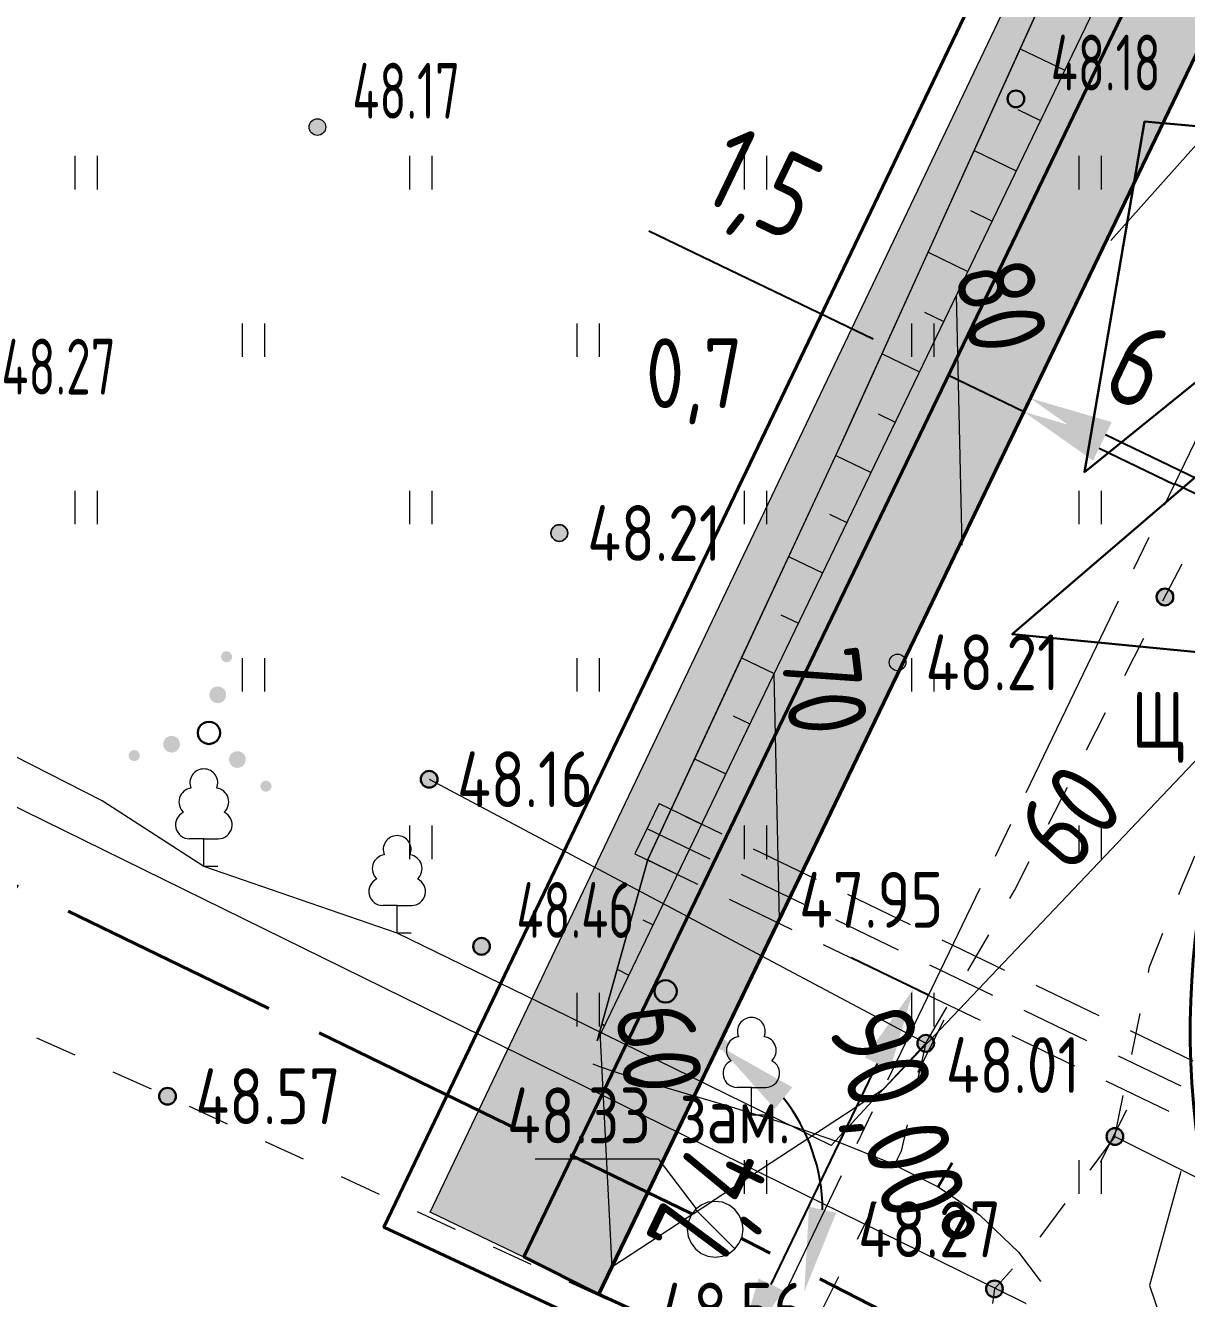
# Model space of a CAD drawing. Extents: x 1098675 to 1099684, y 381052 to 381453.
# Drawn here: x 1099147.91 to 1099168.72, y 381169.12 to 381191.94 of the extents above; entities that cross this region are included whole.
import ezdxf
from ezdxf.enums import TextEntityAlignment as Align

# ---------------------------------------------------------------- set-up
doc = ezdxf.new("R2010")
doc.units = 0
doc.header["$MEASUREMENT"] = 0
doc.set_wipeout_variables(frame=1)
doc.header["$PDMODE"] = 34
doc.header["$PDSIZE"] = -1
for name, pattern in [('500_122_1_1', [10, 8, -2]), ('500_189_2', [3, 1.5, -1.5]), ('CENTER2', [28.575, 19.05, -3.175, 3.175, -3.175]), ('HIDDEN', [0.375, 0.25, -0.125])]:
    doc.linetypes.add(name, pattern=pattern)
doc.layers.get('Defpoints').update_dxf_attribs({"color": 252, "linetype": 'CONTINUOUS'})
for name, color, linetype, lineweight in [('Горизонтали', 32, 'CONTINUOUS', 15), ('ГП', 7, 'CONTINUOUS', 20), ('ГП-ВП', 7, 'CONTINUOUS', 20), ('ГП-ВП вар.1', 7, 'CONTINUOUS', 0), ('ГП-площади', 252, 'CONTINUOUS', 0), ('ГП_БЛАГОУСТРОЙСТВО_озеленение', 73, 'CONTINUOUS', 5), ('ГП_БЛАГОУСТРОЙСТВО_проезд', 7, 'CONTINUOUS', 40), ('ГП_ГРАНИЦА_проект работ', 12, 'МИП_Граница_работ', 40), ('ГП_ТЕКСТ_размеры', 7, 'CONTINUOUS', 5), ('Разбивочный Благоустройство', 7, 'CONTINUOUS', 20), ('Съемка', 253, 'CONTINUOUS', 20)]:
    doc.layers.add(name, color=color, linetype=linetype, lineweight=lineweight)
doc.styles.add('24', font='GOST2304A.ttf', dxfattribs={"height": 0.001206})
doc.styles.add('GOST 2.304', font='GOST2304A.ttf', dxfattribs={"height": 1.25})
doc.styles.add('TOPO_D431', font='GOST2304A.ttf')
doc.styles.add('txt', font='GOST2304A.ttf')
doc.styles.add('ГОСТ', font='GOST2304A.ttf', dxfattribs={"height": 2.5})
doc.styles.add('ГОСТ 2.304', font='GOST2304A.ttf')
doc.linetypes.add('500_132_1', pattern='A,4,[3,Topography.shx,S=2.5,R=0,X=0,Y=0],4,-2', length=10)
doc.linetypes.add('ЗАБ сетка', pattern='A,2.5,["<",txt,S=1.2,R=90,X=0,Y=0],5,[">",txt,S=1.2,R=90,X=0,Y=-0.6],2.5', length=10)
doc.linetypes.add('КОНТУР', pattern='A,0,-0.5,[133,ltypeshp.shx,S=0.05,R=0,X=-0.5,Y=0],-0.5', length=1)
doc.linetypes.add('МИП_Граница_работ', pattern='A,10,-1.197667,[133,ltypeshp,S=0.35,R=0,X=0,Y=0],-0.044784,[133,ltypeshp,S=0.3,R=0,X=0,Y=0],-0.054403,[133,ltypeshp,S=0.24,R=0,X=0,Y=0],-0.071522,[133,ltypeshp,S=0.17,R=0,X=0,Y=0],-0.071361,[133,ltypeshp,S=0.1,R=0,X=0,Y=0],-1.662597,[133,ltypeshp,S=0.35,R=0,X=0,Y=0],-0.044784,[133,ltypeshp,S=0.3,R=0,X=0,Y=0],-0.054403,[133,ltypeshp,S=0.24,R=0,X=0,Y=0],-0.071522,[133,ltypeshp,S=0.17,R=0,X=0,Y=0],-0.071361,[133,ltypeshp,S=0.1,R=0,X=0,Y=0],-1.655597', length=15.000001)
doc.dimstyles.new('ISO-25', dxfattribs={"dimtxt": 1.5, "dimasz": 1.5, "dimexe": 1.25, "dimexo": 0, "dimtad": 1, "dimtxsty": 'TOPO_D431', "dimcen": 2.5, "dimazin": 0, "dimtfac": 1, "dimtmove": 0, "dimatfit": 3, "dimfxl": 1, "dimarcsym": 0})

# ---------------------------------------------------------------- blocks, each defined once
blk = doc.blocks.new('*D191')
at = {"layer": 'Defpoints', "color": 0, "linetype": 'Continuous', "lineweight": 60, "transparency": 16777216}
for p in [(1099167.953, 381189.472), (1099173.357, 381186.868), (1099171.326, 381182.653)]:
    blk.add_point(p, dxfattribs=at)
at = {"layer": 'ГП_ТЕКСТ_размеры', "color": 0, "linetype": 'Continuous', "lineweight": -2, "transparency": 16777216}
for p, q in [((1099167.953, 381189.472), (1099165.379, 381184.131)), ((1099173.357, 381186.868), (1099170.783, 381181.527)), ((1099167.273, 381184.606), (1099169.975, 381183.304))]:
    blk.add_line(p, q, dxfattribs=at)
at = {"layer": 'ГП_ТЕКСТ_размеры', "color": 0, "linetype": 'Continuous', "lineweight": 60, "transparency": 16777216}
for points in [[(1099167.382, 381184.831), (1099167.165, 381184.381), (1099165.922, 381185.257)], [(1099170.083, 381183.529), (1099169.866, 381183.079), (1099171.326, 381182.653)]]:
    blk.add_solid(points, dxfattribs=at)
at = {"layer": 'ГП_ТЕКСТ_размеры', "color": 0, "linetype": 'Continuous', "transparency": 16777216, "insert": (1099167.871, 381185.845), "char_height": 1.5, "attachment_point": 5, "rotation": 334.2721, "style": 'TOPO_D431'}
blk.add_mtext('6', dxfattribs=at)
blk = doc.blocks.new('*D193')
at = {"layer": 'Defpoints', "color": 0, "linetype": 'Continuous', "lineweight": 60, "transparency": 16777216}
for p in [(1099171.217, 381182.428), (1099172.566, 381181.768), (1099172.569, 381181.776)]:
    blk.add_point(p, dxfattribs=at)
at = {"layer": 'Разбивочный Благоустройство', "color": 0, "linetype": 'Continuous', "lineweight": -2, "transparency": 16777216}
for p, q in [((1099169.862, 381183.071), (1099168.511, 381183.722)), ((1099171.217, 381182.428), (1099170.671, 381181.294)), ((1099171.214, 381182.42), (1099172.566, 381181.768)), ((1099172.569, 381181.776), (1099172.023, 381180.642)), ((1099173.917, 381181.117), (1099177.939, 381179.179))]:
    blk.add_line(p, q, dxfattribs=at)
at = {"layer": 'Разбивочный Благоустройство', "color": 0, "linetype": 'Continuous', "lineweight": 60, "transparency": 16777216}
for points in [[(1099169.971, 381183.296), (1099169.754, 381182.846), (1099171.214, 381182.42)], [(1099174.025, 381181.343), (1099173.808, 381180.892), (1099172.566, 381181.768)]]:
    blk.add_solid(points, dxfattribs=at)
at = {"layer": 'Разбивочный Благоустройство', "color": 0, "linetype": 'Continuous', "transparency": 16777216, "insert": (1099177.249, 381181.163), "char_height": 1.5, "attachment_point": 5, "rotation": 334.2721, "style": 'TOPO_D431'}
blk.add_mtext('1,5', dxfattribs=at)
blk = doc.blocks.new('*D192')
at = {"layer": 'Defpoints', "color": 0, "linetype": 'Continuous', "lineweight": 60, "transparency": 16777216}
for p in [(1099164.455, 381185.665), (1099164.455, 381185.665), (1099165.805, 381185.015)]:
    blk.add_point(p, dxfattribs=at)
at = {"layer": 'Разбивочный Благоустройство', "color": 0, "linetype": 'Continuous', "lineweight": -2, "transparency": 16777216}
for p, q in [((1099163.104, 381186.316), (1099159.082, 381188.254)), ((1099164.455, 381185.665), (1099163.913, 381184.539)), ((1099165.805, 381185.015), (1099164.455, 381185.665)), ((1099165.805, 381185.015), (1099165.263, 381183.889)), ((1099167.157, 381184.364), (1099168.508, 381183.713))]:
    blk.add_line(p, q, dxfattribs=at)
at = {"layer": 'Разбивочный Благоустройство', "color": 0, "linetype": 'Continuous', "lineweight": 60, "transparency": 16777216}
for points in [[(1099163.212, 381186.542), (1099162.995, 381186.091), (1099164.455, 381185.665)], [(1099167.265, 381184.589), (1099167.048, 381184.139), (1099165.805, 381185.015)]]:
    blk.add_solid(points, dxfattribs=at)
at = {"layer": 'Разбивочный Благоустройство', "color": 0, "linetype": 'Continuous', "transparency": 16777216, "insert": (1099161.063, 381188.951), "char_height": 1.5, "attachment_point": 5, "rotation": 334.2777, "style": 'TOPO_D431'}
blk.add_mtext('1,5', dxfattribs=at)
blk = doc.blocks.new('*D195')
at = {"layer": 'Defpoints', "color": 0, "linetype": 'Continuous', "lineweight": 60, "transparency": 16777216}
for p in [(1099222.661, 381303.002), (1099161.626, 381172.542), (1099158.899, 381170.684), (1099158.183, 381169.199), (1099167.214, 381166.677)]:
    blk.add_point(p, dxfattribs=at)
at = {"layer": 'ГП_ТЕКСТ_размеры', "color": 0, "linetype": 'Continuous', "lineweight": -2, "transparency": 16777216}
blk.add_arc((1099158.899, 381170.684), 3.3, 0.5443, 37.9984, dxfattribs=at)
at = {"layer": 'ГП_ТЕКСТ_размеры', "color": 0, "linetype": 'Continuous', "lineweight": 60, "transparency": 16777216}
for points in [[(1099161.342, 381172.521), (1099161.656, 381172.91), (1099160.331, 381173.656)], [(1099162.442, 381170.66), (1099161.955, 381170.769), (1099161.871, 381169.251)]]:
    blk.add_solid(points, dxfattribs=at)
at = {"layer": 'ГП_ТЕКСТ_размеры', "color": 0, "linetype": 'Continuous', "lineweight": 30, "transparency": 16777216, "insert": (1099163.479, 381172.078), "char_height": 1.5, "attachment_point": 5, "rotation": 286.9261, "style": 'TOPO_D431'}
blk.add_mtext('90,00°', dxfattribs=at)
blk = doc.blocks.new('откос 6')
at = {"layer": 'ГП_БЛАГОУСТРОЙСТВО_проезд', "color": 7, "linetype": 'Continuous', "lineweight": 20, "elevation": 100.255}
for points in [[(1099208.176, 381431.737), (1099205.682, 381427.615), (1099195.695, 381407.235), (1099183.931, 381383.945), (1099173.685, 381363.979), (1099163.289, 381341.508), (1099153.454, 381319.807), (1099149.902, 381312.174), (1099148.994, 381308.923)], [(1099208.176, 381431.737), (1099148.994, 381308.923)]]:
    blk.add_lwpolyline(points, dxfattribs=at)
at = {"layer": 'ГП_БЛАГОУСТРОЙСТВО_проезд', "color": 7, "linetype": 'Continuous', "lineweight": 20}
for points in [[(1099156.579, 381326.702), (1099157.377, 381326.318)], [(1099156.533, 381325.614), (1099156.942, 381325.417)], [(1099155.753, 381324.88), (1099156.508, 381324.516)], [(1099155.685, 381323.803), (1099156.074, 381323.615)], [(1099154.927, 381323.058), (1099155.64, 381322.714)], [(1099154.861, 381321.98), (1099155.206, 381321.813)], [(1099154.101, 381321.236), (1099154.772, 381320.913)], [(1099154.03, 381320.16), (1099154.338, 381320.012)], [(1099153.272, 381319.415), (1099153.904, 381319.111)], [(1099153.158, 381318.36), (1099153.47, 381318.21)], [(1099152.423, 381317.604), (1099153.036, 381317.309)], [(1099152.288, 381316.559), (1099152.601, 381316.408)], [(1099151.584, 381315.789), (1099152.167, 381315.507)], [(1099151.433, 381314.751), (1099151.733, 381314.607)], [(1099150.74, 381313.975), (1099151.299, 381313.706)], [(1099150.578, 381312.943), (1099150.865, 381312.805)], [(1099149.9, 381312.165), (1099150.431, 381311.904)], [(1099149.813, 381311.093), (1099149.997, 381311.003)], [(1099149.352, 381310.205), (1099149.563, 381310.102)], [(1099149.079, 381309.226), (1099149.128, 381309.201)]]:
    blk.add_lwpolyline(points, dxfattribs=at)
blk = doc.blocks.new('*D248')
at = {"layer": 'Defpoints', "color": 0, "linetype": 'Continuous', "lineweight": 60, "transparency": 16777216}
for p in [(1099167.46, 381193.048), (1099167.235, 381192.58), (1099167.682, 381192.364)]:
    blk.add_point(p, dxfattribs=at)
at = {"layer": 'Разбивочный Благоустройство', "color": 0, "linetype": 'Continuous', "lineweight": -2, "transparency": 16777216}
for p, q in [((1099166.109, 381193.699), (1099161.797, 381195.777)), ((1099167.235, 381192.58), (1099168.003, 381194.174)), ((1099167.682, 381192.364), (1099168.45, 381193.958)), ((1099167.908, 381192.832), (1099167.46, 381193.048)), ((1099169.259, 381192.181), (1099170.61, 381191.53))]:
    blk.add_line(p, q, dxfattribs=at)
at = {"layer": 'Разбивочный Благоустройство', "color": 0, "linetype": 'Continuous', "lineweight": 60, "transparency": 16777216}
for points in [[(1099166.218, 381193.924), (1099166.001, 381193.473), (1099167.46, 381193.048)], [(1099169.368, 381192.406), (1099169.15, 381191.956), (1099167.908, 381192.832)]]:
    blk.add_solid(points, dxfattribs=at)
at = {"layer": 'Разбивочный Благоустройство', "color": 0, "linetype": 'Continuous', "lineweight": 20, "transparency": 16777216, "insert": (1099163.923, 381196.404), "char_height": 1.5, "attachment_point": 5, "rotation": 334.2714, "style": 'TOPO_D431'}
blk.add_mtext('0,5', dxfattribs=at)
blk = doc.blocks.new('*D249')
at = {"layer": 'Defpoints', "color": 0, "linetype": 'Continuous', "lineweight": 60, "transparency": 16777216}
for p in [(1099163.834, 381174.684), (1099164.096, 381174.558), (1099160.886, 381167.897)]:
    blk.add_point(p, dxfattribs=at)
at = {"layer": 'Разбивочный Благоустройство', "color": 0, "linetype": 'Continuous', "lineweight": -2, "transparency": 16777216}
for p, q in [((1099164.096, 381174.558), (1099162.708, 381175.227)), ((1099161.275, 381169.374), (1099163.183, 381173.333)), ((1099160.886, 381167.897), (1099159.498, 381168.566))]:
    blk.add_line(p, q, dxfattribs=at)
at = {"layer": 'Разбивочный Благоустройство', "color": 0, "linetype": 'Continuous', "lineweight": 60, "transparency": 16777216}
for points in [[(1099162.957, 381173.441), (1099163.408, 381173.224), (1099163.834, 381174.684)], [(1099161.05, 381169.483), (1099161.5, 381169.266), (1099160.624, 381168.023)]]:
    blk.add_solid(points, dxfattribs=at)
at = {"layer": 'Разбивочный Благоустройство', "color": 0, "linetype": 'Continuous', "lineweight": 20, "transparency": 16777216, "insert": (1099160.293, 381170.765), "char_height": 1.5, "attachment_point": 5, "rotation": 64.2714, "style": 'TOPO_D431'}
blk.add_mtext('7,4', dxfattribs=at)
blk = doc.blocks.new('Съемка')
at = {"layer": 'Съемка', "linetype": 'Continuous', "lineweight": -2}
h = blk.add_hatch(color=8, dxfattribs=at)
h.dxf.hatch_style = 1
edge = h.paths.add_edge_path()
edge.add_arc((1099165.664, 381190.623), 0.15, 0, 360)
h = blk.add_hatch(color=8, dxfattribs=at)
h.dxf.hatch_style = 1
edge = h.paths.add_edge_path()
edge.add_arc((1099165.664, 381190.623), 0.15, 0, 360)
at = {"layer": 'Съемка'}
h = blk.add_hatch(color=8, dxfattribs=at)
edge = h.paths.add_edge_path()
edge.add_arc((1099165.664, 381190.623), 0.15, 0, 360)
at = {"layer": 'Съемка', "linetype": 'Continuous', "lineweight": 15}
h = blk.add_hatch(color=8, dxfattribs=at)
h.dxf.hatch_style = 1
edge = h.paths.add_edge_path()
edge.add_arc((1099153.141, 381190.118), 0.15, 0, 360)
h = blk.add_hatch(color=8, dxfattribs=at)
h.dxf.hatch_style = 1
edge = h.paths.add_edge_path()
edge.add_arc((1099153.141, 381190.118), 0.15, 0, 360)
at = {"layer": 'Съемка', "lineweight": 15}
h = blk.add_hatch(color=8, dxfattribs=at)
edge = h.paths.add_edge_path()
edge.add_arc((1099153.141, 381190.118), 0.15, 0, 360)
at = {"layer": 'Съемка', "linetype": 'Continuous', "lineweight": 15}
h = blk.add_hatch(color=8, dxfattribs=at)
h.dxf.hatch_style = 1
edge = h.paths.add_edge_path()
edge.add_arc((1099157.478, 381182.842), 0.15, 0, 360)
at = {"layer": 'Съемка', "linetype": 'Continuous', "lineweight": -2}
h = blk.add_hatch(color=8, dxfattribs=at)
h.dxf.hatch_style = 1
edge = h.paths.add_edge_path()
edge.add_arc((1099168.336, 381181.696), 0.15, 0, 360)
at = {"layer": 'Съемка', "linetype": 'Continuous', "lineweight": 15}
h = blk.add_hatch(color=8, dxfattribs=at)
h.dxf.hatch_style = 1
edge = h.paths.add_edge_path()
edge.add_arc((1099163.543, 381180.524), 0.15, 0, 360)
at = {"layer": 'Съемка', "lineweight": 15}
h = blk.add_hatch(color=8, dxfattribs=at)
edge = h.paths.add_edge_path()
edge.add_arc((1099163.543, 381180.524), 0.15, 0, 360)
at = {"layer": 'Съемка', "linetype": 'Continuous', "lineweight": 15}
h = blk.add_hatch(color=8, dxfattribs=at)
h.dxf.hatch_style = 1
edge = h.paths.add_edge_path()
edge.add_arc((1099163.543, 381180.524), 0.15, 0, 360)
at = {"layer": 'Съемка', "linetype": 'Continuous', "lineweight": -2}
h = blk.add_hatch(color=8, dxfattribs=at)
h.dxf.hatch_style = 1
edge = h.paths.add_edge_path()
edge.add_arc((1099155.145, 381178.429), 0.15, 0, 360)
h = blk.add_hatch(color=8, dxfattribs=at)
edge = h.paths.add_edge_path()
edge.add_arc((1099160.406, 381173.671), 0.1, 0, 360)
edge = h.paths.add_edge_path()
edge.add_arc((1099159.7, 381175.991), 0.1, 0, 360)
edge = h.paths.add_edge_path()
edge.add_arc((1099158.044, 381174.221), 0.1, 0, 360)
h = blk.add_hatch(color=8, dxfattribs=at)
h.dxf.hatch_style = 1
edge = h.paths.add_edge_path()
edge.add_arc((1099156.084, 381175.435), 0.15, 0, 360)
h = blk.add_hatch(color=8, dxfattribs=at)
h.dxf.hatch_style = 1
edge = h.paths.add_edge_path()
edge.add_arc((1099164.047, 381173.697), 0.15, 0, 360)
h = blk.add_hatch(color=8, dxfattribs=at)
h.dxf.hatch_style = 1
edge = h.paths.add_edge_path()
edge.add_arc((1099150.453, 381172.748), 0.15, 0, 360)
h = blk.add_hatch(color=8, dxfattribs=at)
h.dxf.hatch_style = 1
edge = h.paths.add_edge_path()
edge.add_arc((1099167.439, 381172.027), 0.15, 0, 360)
h = blk.add_hatch(color=8, dxfattribs=at)
h.dxf.hatch_style = 1
edge = h.paths.add_edge_path()
edge.add_arc((1099160.272, 381170.365), 0.15, 0, 360)
h = blk.add_hatch(color=8, dxfattribs=at)
h.dxf.hatch_style = 1
edge = h.paths.add_edge_path()
edge.add_arc((1099165.279, 381169.296), 0.15, 0, 360)
at = {"layer": 'Съемка', "color": 8, "linetype": '500_132_1', "ltscale": 0.5, "flags": 128}
blk.add_lwpolyline([(1099228.362, 381140.059), (1099211.017, 381148.004), (1099203.987, 381150.288), (1099122.506, 381190.334)], dxfattribs=at)
at = {"layer": 'Съемка', "color": 8, "lineweight": 30, "ltscale": 0.5, "flags": 128}
for points in [[(1099167.967, 381190.22), (1099166.893, 381183.935), (1099174.001, 381189.673), (1099167.967, 381190.22)], [(1099177.008, 381180.234), (1099178.518, 381181.847), (1099175.097, 381188.915), (1099173.654, 381187.373), (1099172.512, 381186.958), (1099165.597, 381181.027), (1099175.697, 381180.051), (1099177.008, 381180.234)]]:
    blk.add_lwpolyline(points, dxfattribs=at)
at = {"layer": 'Съемка', "color": 8, "linetype": 'Continuous', "lineweight": 15}
for points in [[(1099148.8, 381189), (1099148.8, 381189.6)], [(1099149.2, 381189), (1099149.2, 381189.6)], [(1099154.8, 381189), (1099154.8, 381189.6)], [(1099155.2, 381189), (1099155.2, 381189.6)], [(1099160.8, 381189), (1099160.8, 381189.6)], [(1099161.2, 381189), (1099161.2, 381189.6)], [(1099151.8, 381186), (1099151.8, 381186.6)], [(1099152.2, 381186), (1099152.2, 381186.6)], [(1099157.8, 381186), (1099157.8, 381186.6)], [(1099158.2, 381186), (1099158.2, 381186.6)], [(1099163.8, 381186), (1099163.8, 381186.6)], [(1099164.2, 381186), (1099164.2, 381186.6)], [(1099148.8, 381183), (1099148.8, 381183.6)], [(1099149.2, 381183), (1099149.2, 381183.6)], [(1099154.8, 381183), (1099154.8, 381183.6)], [(1099155.2, 381183), (1099155.2, 381183.6)], [(1099160.8, 381183), (1099160.8, 381183.6)], [(1099161.2, 381183), (1099161.2, 381183.6)], [(1099151.8, 381180), (1099151.8, 381180.6)], [(1099152.2, 381180), (1099152.2, 381180.6)], [(1099157.8, 381180), (1099157.8, 381180.6)], [(1099158.2, 381180), (1099158.2, 381180.6)], [(1099163.8, 381180), (1099163.8, 381180.6)], [(1099164.2, 381180), (1099164.2, 381180.6)], [(1099154.8, 381177), (1099154.8, 381177.6)], [(1099155.2, 381177), (1099155.2, 381177.6)], [(1099160.8, 381177), (1099160.8, 381177.6)], [(1099161.2, 381177), (1099161.2, 381177.6)], [(1099157.8, 381174), (1099157.8, 381174.6)], [(1099158.2, 381174), (1099158.2, 381174.6)], [(1099160.8, 381171), (1099160.8, 381171.6)], [(1099161.2, 381171), (1099161.2, 381171.6)]]:
    blk.add_lwpolyline(points, dxfattribs=at)
at = {"layer": 'Съемка', "color": 8, "linetype": '500_189_2', "ltscale": 0.5, "flags": 128}
for points in [[(1099164.047, 381173.697), (1099165.638, 381176.436), (1099172.316, 381189.457)], [(1099164.047, 381173.697), (1099163.607, 381171.765), (1099162.2, 381168.95), (1099160.964, 381167.893)], [(1099167.439, 381172.027), (1099165.97, 381170.059), (1099165.279, 381169.296), (1099164.888, 381166.08)]]:
    blk.add_lwpolyline(points, dxfattribs=at)
at = {"layer": 'Съемка', "color": 8, "linetype": 'Continuous', "lineweight": 20}
for points in [[(1099166.8, 381189), (1099166.8, 381189.6)], [(1099167.2, 381189), (1099167.2, 381189.6)], [(1099166.8, 381183), (1099166.8, 381183.6)], [(1099167.2, 381183), (1099167.2, 381183.6)], [(1099166.8, 381177), (1099166.8, 381177.6)], [(1099167.2, 381177), (1099167.2, 381177.6)], [(1099163.8, 381174), (1099163.8, 381174.6)], [(1099164.2, 381174), (1099164.2, 381174.6)], [(1099166.8, 381171), (1099166.8, 381171.6)], [(1099167.2, 381171), (1099167.2, 381171.6)]]:
    blk.add_lwpolyline(points, dxfattribs=at)
at = {"layer": 'Съемка', "color": 8, "linetype": '500_189_2', "ltscale": 0.5, "flags": 128}
for points in [[(1099167.439, 381172.027), (1099168.061, 381175.066, -0.026466), (1099171.399, 381182.41, -0.075915), (1099175.833, 381187.148)], [(1099127.562, 381182.974), (1099150.453, 381172.748), (1099167.093, 381165.062), (1099172.228, 381162.682), (1099193.85, 381152.992), (1099206.408, 381147.072), (1099216.745, 381142.233, 0.023125), (1099222.85, 381140.559)]]:
    blk.add_lwpolyline(points, format="xyb", dxfattribs=at)
at = {"layer": 'Съемка', "color": 8, "linetype": 'КОНТУР', "flags": 128}
for points in [[(1099164.047, 381173.697), (1099162.352, 381171.863), (1099157.355, 381174.317), (1099154.571, 381175.67), (1099151.105, 381176.865), (1099149.282, 381178.043), (1099147.696, 381178.849), (1099131.053, 381186.375)], [(1099168.621, 381171.398), (1099168.059, 381169.358), (1099168.532, 381167.968), (1099175.606, 381164.529), (1099178.834, 381163.168), (1099181.727, 381161.716), (1099186.574, 381159.605), (1099188.173, 381158.81), (1099201.661, 381151.629), (1099204.287, 381150.937), (1099208.236, 381149.443), (1099213.086, 381149.088), (1099216.831, 381150.114)]]:
    blk.add_lwpolyline(points, dxfattribs=at)
at = {"layer": 'Съемка', "color": 8, "linetype": '500_122_1_1', "lineweight": 40, "ltscale": 0.5, "flags": 128}
blk.add_lwpolyline([(1099227.981, 381135.682), (1099160.422, 381170.365), (1099128.223, 381185.988)], dxfattribs=at)
at = {"layer": 'Съемка', "color": 8, "linetype": 'Continuous', "lineweight": 15, "flags": 128}
blk.add_lwpolyline([(1099157.328, 381182.842, 1), (1099157.628, 381182.842, 1)], format="xyb", close=True, dxfattribs=at)
at = {"layer": 'Съемка', "color": 8, "linetype": 'Continuous', "lineweight": 20, "flags": 128}
for points in [[(1099168.186, 381181.696, 1), (1099168.486, 381181.696, 1)], [(1099154.995, 381178.429, 1), (1099155.295, 381178.429, 1)], [(1099163.897, 381173.697, 1), (1099164.197, 381173.697, 1)], [(1099150.303, 381172.748, 1), (1099150.603, 381172.748, 1)], [(1099167.289, 381172.027, 1), (1099167.589, 381172.027, 1)], [(1099160.122, 381170.365, 1), (1099160.422, 381170.365, 1)], [(1099165.129, 381169.296, 1), (1099165.429, 381169.296, 1)]]:
    blk.add_lwpolyline(points, format="xyb", close=True, dxfattribs=at)
for points in [[(1099151.105, 381177.362), (1099151.362, 381177.362, 0.798042), (1099151.47, 381177.838, 0.636328), (1099151.336, 381178.27, 0.533064), (1099151.105, 381178.615, 0.533064), (1099150.874, 381178.27, 0.636328), (1099150.74, 381177.838, 0.798042), (1099150.848, 381177.362)], [(1099154.571, 381176.167), (1099154.828, 381176.167, 0.798042), (1099154.936, 381176.643, 0.636328), (1099154.802, 381177.075, 0.533064), (1099154.571, 381177.42, 0.533064), (1099154.34, 381177.075, 0.636328), (1099154.206, 381176.643, 0.798042), (1099154.314, 381176.167)], [(1099160.921, 381172.908), (1099161.178, 381172.908, 0.798042), (1099161.286, 381173.384, 0.636328), (1099161.152, 381173.816, 0.533064), (1099160.921, 381174.161, 0.533064), (1099160.69, 381173.816, 0.636328), (1099160.556, 381173.384, 0.798042), (1099160.664, 381172.908)]]:
    blk.add_lwpolyline(points, format="xyb", dxfattribs=at)
at = {"layer": 'Съемка', "color": 8, "linetype": 'ЗАБ сетка', "lineweight": 9, "ltscale": 0.5, "flags": 128}
for points in [[(1099155.145, 381178.429), (1099164.047, 381173.697)], [(1099167.439, 381172.027), (1099182.266, 381164.61), (1099196.665, 381157.347), (1099201.611, 381154.105), (1099207.51, 381151.396), (1099214.509, 381153.324)]]:
    blk.add_lwpolyline(points, dxfattribs=at)
at = {"layer": 'Съемка', "color": 8, "linetype": 'Continuous', "lineweight": 20, "flags": 128}
for points in [[(1099151.105, 381177.362), (1099150.848, 381177.362)], [(1099151.355, 381176.865), (1099151.105, 381176.865), (1099151.105, 381177.362)], [(1099154.571, 381176.167), (1099154.314, 381176.167)], [(1099154.821, 381175.67), (1099154.571, 381175.67), (1099154.571, 381176.167)], [(1099160.921, 381172.908), (1099160.664, 381172.908)], [(1099161.171, 381172.411), (1099160.921, 381172.411), (1099160.921, 381172.908)]]:
    blk.add_lwpolyline(points, dxfattribs=at)
at = {"layer": 'Съемка', "color": 8}
for points in [[(1099164.372, 381174.111), (1099163.901, 381173.174)], [(1099167.647, 381172.499), (1099167.176, 381171.562)]]:
    blk.add_lwpolyline(points, dxfattribs=at)
at = {"layer": 'Съемка', "color": 8, "ltscale": 0.5, "flags": 128}
blk.add_lwpolyline([(1099158.081, 381173.328), (1099158.201, 381173.283), (1099158.461, 381173.191), (1099158.901, 381173.05), (1099159.564, 381172.852), (1099160.483, 381172.583), (1099161.458, 381172.284), (1099162.445, 381171.946), (1099163.397, 381171.562), (1099164.269, 381171.123), (1099165.014, 381170.623), (1099165.709, 381169.952), (1099166.281, 381169.196), (1099166.752, 381168.413), (1099167.141, 381167.661), (1099167.468, 381166.998), (1099167.753, 381166.48), (1099168.017, 381166.165), (1099168.437, 381165.93), (1099168.826, 381165.833)], dxfattribs=at)
at = {"layer": 'Съемка', "color": 8, "flags": 128}
blk.add_lwpolyline([(1099157.047, 381171.624), (1099159.249, 381171.624), (1099159.934, 381170.731)], dxfattribs=at)
at = {"layer": 'Съемка', "color": 8, "linetype": 'Continuous', "lineweight": -2}
blk.add_lwpolyline([(1099164.269, 381171.123), (1099164.521, 381171.555)], dxfattribs=at)
for centre in [(1099165.664, 381190.623), (1099165.664, 381190.623), (1099168.336, 381181.696), (1099155.145, 381178.429), (1099156.084, 381175.435), (1099164.047, 381173.697), (1099150.453, 381172.748), (1099167.439, 381172.027), (1099160.272, 381170.365), (1099165.279, 381169.296)]:
    blk.add_circle(centre, 0.15, dxfattribs=at)
at = {"layer": 'Съемка', "color": 8, "linetype": 'Continuous', "lineweight": 0}
blk.add_circle((1099165.664, 381190.623), 0.15, dxfattribs=at)
at = {"layer": 'Съемка', "color": 8, "linetype": 'Continuous', "lineweight": 15}
for centre in [(1099153.141, 381190.118), (1099153.141, 381190.118), (1099153.141, 381190.118), (1099157.478, 381182.842), (1099163.543, 381180.524), (1099163.543, 381180.524), (1099163.543, 381180.524)]:
    blk.add_circle(centre, 0.15, dxfattribs=at)
at = {"layer": 'Съемка', "color": 8, "lineweight": 30, "style": 'ГОСТ', "width": 0.8}
for s, p in [('48.18', (1099166.289, 381190.773)), ('48.17', (1099153.766, 381190.268)), ('48.27', (1099147.474, 381185.324)), ('48.46', (1099156.709, 381175.585))]:
    blk.add_text(s, height=1, dxfattribs=at).set_placement(p)
at = {"layer": 'Съемка', "color": 8, "linetype": 'Continuous', "lineweight": 30, "style": 'ГОСТ'}
for s, p in [('48.21', (1099157.978, 381182.342)), ('48.21', (1099164.043, 381180.024)), ('48.16', (1099155.645, 381177.929)), ('47.95', (1099161.775, 381175.768)), ('48.01', (1099164.407, 381172.807)), ('48.57', (1099150.953, 381172.248)), ('48.33 зам.', (1099156.539, 381171.904)), ('48.27', (1099162.832, 381169.863)), ('48.56', (1099159.273, 381168.405))]:
    blk.add_text(s, height=1, dxfattribs=at).set_placement(p)
at = {"layer": 'Съемка', "color": 8, "style": '24'}
blk.add_text('Щ', height=1, dxfattribs=at).set_placement((1099167.743, 381179.496), align=Align.MIDDLE_LEFT)
at = {"color": 8, "linetype": 'Continuous', "lineweight": -2}
for points in [[(1099151.396, 381179.261), (1099151.389, 381179.313), (1099151.369, 381179.361), (1099151.338, 381179.403), (1099151.296, 381179.434), (1099151.248, 381179.454), (1099151.196, 381179.461), (1099151.144, 381179.454), (1099151.096, 381179.434), (1099151.055, 381179.403), (1099151.023, 381179.361), (1099151.003, 381179.313), (1099150.996, 381179.261), (1099151.003, 381179.21), (1099151.023, 381179.161), (1099151.055, 381179.12), (1099151.096, 381179.088), (1099151.144, 381179.068), (1099151.196, 381179.061), (1099151.248, 381179.068), (1099151.296, 381179.088), (1099151.338, 381179.12), (1099151.369, 381179.161), (1099151.389, 381179.21)], [(1099159.583, 381174.628), (1099159.576, 381174.679), (1099159.556, 381174.728), (1099159.525, 381174.769), (1099159.483, 381174.801), (1099159.435, 381174.821), (1099159.383, 381174.828), (1099159.331, 381174.821), (1099159.283, 381174.801), (1099159.242, 381174.769), (1099159.21, 381174.728), (1099159.19, 381174.679), (1099159.183, 381174.628), (1099159.19, 381174.576), (1099159.21, 381174.528), (1099159.242, 381174.486), (1099159.283, 381174.455), (1099159.331, 381174.435), (1099159.383, 381174.428), (1099159.435, 381174.435), (1099159.483, 381174.455), (1099159.525, 381174.486), (1099159.556, 381174.528), (1099159.576, 381174.576)]]:
    blk.add_wipeout(points, dxfattribs=at).dxf.layer = 'Съемка'
at = {"color": 8, "linetype": 'Continuous', "lineweight": 20}
blk.add_wipeout([(1099160.772, 381170.365), (1099160.755, 381170.494), (1099160.705, 381170.615), (1099160.626, 381170.719), (1099160.522, 381170.798), (1099160.401, 381170.848), (1099160.272, 381170.865), (1099160.143, 381170.848), (1099160.022, 381170.798), (1099159.918, 381170.719), (1099159.839, 381170.615), (1099159.789, 381170.494), (1099159.772, 381170.365), (1099159.789, 381170.236), (1099159.839, 381170.115), (1099159.918, 381170.011), (1099160.022, 381169.932), (1099160.143, 381169.882), (1099160.272, 381169.865), (1099160.401, 381169.882), (1099160.522, 381169.932), (1099160.626, 381170.011), (1099160.705, 381170.115), (1099160.755, 381170.236)], dxfattribs=at).dxf.layer = 'Съемка'
at = {"color": 7, "true_color": 0xffffff}
blk.add_wipeout([(1099166.811, 381167.086), (1099165.746, 381169.246), (1099166.733, 381169.732), (1099167.797, 381167.573)], dxfattribs=at).dxf.layer = 'Съемка'
at = {"layer": 'Съемка', "linetype": 'Continuous', "lineweight": -2}
h = blk.add_hatch(color=8, dxfattribs=at)
edge = h.paths.add_edge_path()
edge.add_arc((1099152.219, 381178.305), 0.1, 0, 360)
edge = h.paths.add_edge_path()
edge.add_arc((1099151.513, 381180.625), 0.1, 0, 360)
edge = h.paths.add_edge_path()
edge.add_arc((1099149.857, 381178.854), 0.1, 0, 360)
h = blk.add_hatch(color=8, dxfattribs=at)
edge = h.paths.add_edge_path()
edge.add_arc((1099151.355, 381179.943), 0.15, 0, 360)
edge = h.paths.add_edge_path()
edge.add_arc((1099150.527, 381179.058), 0.15, 0, 360)
edge = h.paths.add_edge_path()
edge.add_arc((1099151.707, 381178.783), 0.15, 0, 360)
h = blk.add_hatch(color=8, dxfattribs=at)
edge = h.paths.add_edge_path()
edge.add_arc((1099159.542, 381175.31), 0.15, 0, 360)
edge = h.paths.add_edge_path()
edge.add_arc((1099158.713, 381174.424), 0.15, 0, 360)
edge = h.paths.add_edge_path()
edge.add_arc((1099159.894, 381174.15), 0.15, 0, 360)
at = {"layer": 'Съемка', "color": 8, "linetype": 'Continuous', "lineweight": 20}
blk.add_line((1099160.626, 381170.011), (1099159.918, 381170.719), dxfattribs=at)
at = {"layer": 'Съемка', "color": 8, "linetype": 'Continuous', "lineweight": -2, "flags": 128}
for points in [[(1099151.396, 381179.261), (1099151.389, 381179.313), (1099151.369, 381179.361), (1099151.338, 381179.403), (1099151.296, 381179.434), (1099151.248, 381179.454), (1099151.196, 381179.461), (1099151.144, 381179.454), (1099151.096, 381179.434), (1099151.055, 381179.403), (1099151.023, 381179.361), (1099151.003, 381179.313), (1099150.996, 381179.261), (1099151.003, 381179.21), (1099151.023, 381179.161), (1099151.055, 381179.12), (1099151.096, 381179.088), (1099151.144, 381179.068), (1099151.196, 381179.061), (1099151.248, 381179.068), (1099151.296, 381179.088), (1099151.338, 381179.12), (1099151.369, 381179.161), (1099151.389, 381179.21)], [(1099159.583, 381174.628), (1099159.576, 381174.679), (1099159.556, 381174.728), (1099159.525, 381174.769), (1099159.483, 381174.801), (1099159.435, 381174.821), (1099159.383, 381174.828), (1099159.331, 381174.821), (1099159.283, 381174.801), (1099159.242, 381174.769), (1099159.21, 381174.728), (1099159.19, 381174.679), (1099159.183, 381174.628), (1099159.19, 381174.576), (1099159.21, 381174.528), (1099159.242, 381174.486), (1099159.283, 381174.455), (1099159.331, 381174.435), (1099159.383, 381174.428), (1099159.435, 381174.435), (1099159.483, 381174.455), (1099159.525, 381174.486), (1099159.556, 381174.528), (1099159.576, 381174.576)]]:
    blk.add_lwpolyline(points, close=True, dxfattribs=at)
at = {"layer": 'Съемка', "color": 8, "linetype": 'Continuous', "lineweight": 20, "flags": 128}
blk.add_lwpolyline([(1099160.772, 381170.365), (1099160.755, 381170.494), (1099160.705, 381170.615), (1099160.626, 381170.719), (1099160.522, 381170.798), (1099160.401, 381170.848), (1099160.272, 381170.865), (1099160.143, 381170.848), (1099160.022, 381170.798), (1099159.918, 381170.719), (1099159.839, 381170.615), (1099159.789, 381170.494), (1099159.772, 381170.365), (1099159.789, 381170.236), (1099159.839, 381170.115), (1099159.918, 381170.011), (1099160.022, 381169.932), (1099160.143, 381169.882), (1099160.272, 381169.865), (1099160.401, 381169.882), (1099160.522, 381169.932), (1099160.626, 381170.011), (1099160.705, 381170.115), (1099160.755, 381170.236)], close=True, dxfattribs=at)
at = {"color": 7, "true_color": 0xffffff}
blk.add_wipeout([(1099166.811, 381167.086), (1099165.746, 381169.246), (1099166.733, 381169.732), (1099167.797, 381167.573)], dxfattribs=at).translate(0, 0, -2).dxf.layer = 'Горизонтали'

msp = doc.modelspace()

# ---------------------------------------------------------------- block references
at = {"layer": 'Съемка', "color": 6, "lineweight": 30}
msp.add_blockref('Съемка', (0, 0), dxfattribs=at)

# ---------------------------------------------------------------- next in the draw order: hatches: boundary and pattern name
at = {"layer": 'ГП_БЛАГОУСТРОЙСТВО_озеленение', "linetype": 'Continuous'}
h = msp.add_hatch(dxfattribs=at)
h.set_pattern_fill('ANSI38', color=256, scale=3)
h.set_pattern_definition([(45, (248.8861, -117.7873), (-0.26516504294, 0.26516504294), []), (135, (248.8861, -117.7873), (-0.79549512883, 0.26516504294), [0.9375, -0.5625])])
h.paths.add_polyline_path([(1099155.165, 381170.672), (1099156.839, 381169.866), (1099218.493, 381297.768), (1099216.33, 381298.81)])
edge = h.paths.add_edge_path()
edge.add_arc((1099183.797, 381173.929), 12, 153.9905, 228.9341, ccw=False)
edge.add_line((1099173.013, 381179.191), (1099228.835, 381292.782))
edge.add_line((1099228.835, 381292.782), (1099226.59, 381293.872))
edge.add_line((1099226.59, 381293.872), (1099171.657, 381179.832))
edge.add_arc((1099183.794, 381173.929), 13.497, 154.0632, 236.4795)
edge.add_arc((1099183.794, 381173.929), 13.497, 236.4788, 244.5481)
edge.add_arc((1099045.954, 381235.282), 151.138, 330.88404, 331.44895)
edge.add_arc((1099181.96, 381171.053), 8.64, 225.5905, 247.9209, ccw=False)
at = {"layer": 'ГП_БЛАГОУСТРОЙСТВО_озеленение', "linetype": 'Continuous', "lineweight": 5, "ltscale": 1.5, "true_color": 0xcd6928}
h = msp.add_hatch(dxfattribs=at)
h.set_pattern_fill('HONEY', color=32, scale=2.5)
h.set_pattern_definition([(0, (106.69968, -5.35007), (0.46875, 0.27063293868), [0.3125, -0.625]), (120, (106.69968, -5.35007), (-0.46875, 0.27063293868), [0.3125, -0.625]), (60, (106.69968, -5.35007), (1e-16, 0.541265877365), [-0.625, 0.3125])])
h.paths.add_polyline_path([(1099219.826, 381297.117), (1099218.475, 381297.768), (1099218.425, 381297.666), (1099156.84, 381169.864), (1099158.184, 381169.198)])

# ---------------------------------------------------------------- next in the draw order: linework, layer by layer
at = {"layer": 'ГП', "color": 7, "linetype": 'CENTER2', "lineweight": 13, "ltscale": 0.2}
msp.add_line((1099160.886, 381167.897), (1099233.095, 381317.744), dxfattribs=at)
at = {"layer": 'ГП', "color": 45, "linetype": 'Continuous', "true_color": 0x9b7e46}
for p, q in [((1099218.473, 381297.768), (1099156.842, 381169.872)), ((1099158.183, 381169.199), (1099156.839, 381169.866))]:
    msp.add_line(p, q, dxfattribs=at)
at = {"layer": 'ГП-ВП', "color": 7, "linetype": 'CENTER2', "lineweight": 13, "ltscale": 0.2}
msp.add_line((1099160.886, 381167.897), (1099225.363, 381301.7), dxfattribs=at)
at = {"layer": 'ГП-ВП вар.1', "color": 5, "linetype": 'Continuous', "lineweight": 20}
for points in [[(1099181.673, 381204.121), (1099167.363, 381188.084)], [(1099164.595, 381187.112), (1099164.694, 381182.622)], [(1099161.321, 381180.317), (1099161.419, 381175.913)], [(1099170.102, 381180.047), (1099163.282, 381172.869), (1099163.282, 381172.869), (1099158.419, 381169.688)], [(1099158.203, 381173.901), (1099158.419, 381169.688)]]:
    msp.add_lwpolyline(points, dxfattribs=at)
at = {"layer": 'ГП-площади', "color": 1, "linetype": 'Continuous', "lineweight": 40}
msp.add_lwpolyline([(1099229.249, 381303.047), (1099170.317, 381180.507, 0.416949), (1099177.302, 381160.408), (1099177.302, 381160.408), (1099158.184, 381169.199), (1099222.661, 381303.002)], format="xyb", dxfattribs=at)
msp.add_lwpolyline([(1099218.473, 381297.768), (1099219.825, 381297.117), (1099158.184, 381169.198), (1099156.842, 381169.872), (1099218.425, 381297.666)], close=True, dxfattribs=at)
at = {"layer": 'ГП-площади', "color": 1, "linetype": 'Continuous', "lineweight": 20}
msp.add_lwpolyline([(1099217.339, 381296.556), (1099158.157, 381173.741), (1099158.157, 381173.741), (1099159.065, 381176.992), (1099160.747, 381180.607), (1099162.435, 381184.234), (1099164.09, 381187.876), (1099164.916, 381189.698), (1099165.742, 381191.521), (1099167.394, 381195.165)], dxfattribs=at)
at = {"layer": 'ГП_БЛАГОУСТРОЙСТВО_озеленение', "linetype": 'Continuous'}
msp.add_lwpolyline([(1099216.329, 381298.81), (1099218.474, 381297.768), (1099156.839, 381169.866), (1099155.164, 381170.673), (1099216.329, 381298.81)], close=True, dxfattribs=at)
at = {"layer": 'ГП_БЛАГОУСТРОЙСТВО_озеленение', "color": 32, "linetype": 'Continuous', "lineweight": 5, "ltscale": 1.5, "true_color": 0xcd6928}
msp.add_lwpolyline([(1099218.475, 381297.768), (1099219.826, 381297.117), (1099158.184, 381169.198), (1099156.84, 381169.864), (1099218.425, 381297.666)], close=True, dxfattribs=at)
at = {"layer": 'ГП_БЛАГОУСТРОЙСТВО_проезд', "linetype": 'Continuous'}
msp.add_line((1099222.661, 381303.002), (1099158.183, 381169.199), dxfattribs=at)
at = {"layer": 'ГП_БЛАГОУСТРОЙСТВО_проезд', "linetype": 'Continuous', "lineweight": 20}
msp.add_lwpolyline([(1099159.266, 381177.995), (1099158.832, 381177.094)], dxfattribs=at)
at = {"layer": 'ГП_БЛАГОУСТРОЙСТВО_проезд', "linetype": 'HIDDEN', "lineweight": 20, "ltscale": 5}
for points in [[(1099159.266, 381177.995), (1099172.175, 381171.775)], [(1099159.049, 381177.545), (1099171.958, 381171.324)], [(1099158.832, 381177.094), (1099171.74, 381170.874)]]:
    msp.add_lwpolyline(points, dxfattribs=at)
at = {"layer": 'ГП_БЛАГОУСТРОЙСТВО_проезд', "linetype": 'Continuous'}
msp.add_lwpolyline([(1099158.183, 381169.199), (1099177.302, 381160.408)], dxfattribs=at)
at = {"layer": 'ГП_ГРАНИЦА_проект работ', "linetype": 'МИП_Граница_работ', "ltscale": 0.4}
msp.add_lwpolyline([(1099190.569, 381245.96), (1099154.333, 381170.404), (1099177.638, 381159.522), (1099179.439, 381163.057, -0.36515), (1099173.854, 381178.786), (1099228.953, 381292.771)], format="xyb", dxfattribs=at)
at = {"layer": 'ГП_ТЕКСТ_размеры', "linetype": 'Continuous', "lineweight": 9}
msp.add_line((1099216.724, 381142.28), (1099158.183, 381169.199), dxfattribs=at)

# ---------------------------------------------------------------- next in the draw order: block references
at = {"layer": 'ГП', "color": 1, "linetype": 'Continuous', "lineweight": 20}
msp.add_blockref('откос 6', (9.163, -135.182), dxfattribs=at)

# ---------------------------------------------------------------- next in the draw order: texts
at = {"layer": 'ГП-ВП вар.1', "color": 5, "linetype": 'Continuous', "lineweight": 20, "char_height": 1.4, "attachment_point": 1, "style": 'ГОСТ 2.304'}
for s, insert, rotation in [('80', (1099165.906, 381187.858), 282.654), ('70', (1099162.833, 381180.873), 276.9461), ('60', (1099165.571, 381177.62), 48.9502), ('60', (1099159.866, 381174.486), 276.9461)]:
    msp.add_mtext_dynamic_manual_height_columns(s, width=2.20093, gutter_width=4.5, heights=[0], dxfattribs=dict(at, insert=insert, rotation=rotation))
at = {"layer": 'ГП-площади', "color": 3, "lineweight": 20, "insert": (1099159.028, 381186.332), "char_height": 1.25, "width": 4.51737, "attachment_point": 1, "style": 'GOST 2.304'}
msp.add_mtext('0,7', dxfattribs=at)

# ---------------------------------------------------------------- next in the draw order: dimensions: what is measured, and where the dimension line sits
at = {"layer": 'ГП_ТЕКСТ_размеры', "color": 7, "linetype": 'Continuous', "lineweight": 30}
dim = msp.add_angular_dim_2l(base=(1099161.626, 381172.542), line1=((1099222.661, 381303.002), (1099158.183, 381169.199)), line2=((1099167.214, 381166.677), (1099158.899, 381170.684)), dimstyle='ISO-25', dxfattribs=at)
dim.commit()
dim.dimension.update_dxf_attribs({"geometry": '*D195', "text_midpoint": (1099162.056, 381171.644), "dimtype": 162})
at = {"layer": 'ГП_ТЕКСТ_размеры', "color": 7, "linetype": 'Continuous'}
dim = msp.add_linear_dim(base=(1099171.326, 381182.653), p1=(1099167.953, 381189.472), p2=(1099173.357, 381186.868), angle=334.2721, dimstyle='ISO-25', dxfattribs=at)
dim.commit()
dim.dimension.update_dxf_attribs({"geometry": '*D191', "text_midpoint": (1099167.273, 381184.606), "dimtype": 161})
at = {"layer": 'Разбивочный Благоустройство', "color": 7, "linetype": 'Continuous', "lineweight": 20}
dim = msp.add_aligned_dim(p1=(1099167.682, 381192.364), p2=(1099167.235, 381192.58), distance=-0.519, dimstyle='ISO-25', dxfattribs=at)
dim.commit()
dim.dimension.update_dxf_attribs({"geometry": '*D248', "text_midpoint": (1099163.923, 381196.404)})
at = {"layer": 'Разбивочный Благоустройство', "color": 7, "linetype": 'Continuous'}
for p1, p2, distance, picture, middle in [((1099165.805, 381185.015), (1099164.455, 381185.665), 0, '*D192', (1099161.063, 381188.951)), ((1099171.217, 381182.428), (1099172.569, 381181.776), -0.009, '*D193', (1099177.249, 381181.163))]:
    dim = msp.add_aligned_dim(p1=p1, p2=p2, distance=distance, dimstyle='ISO-25', dxfattribs=at)
    dim.commit()
    dim.dimension.update_dxf_attribs({"geometry": picture, "text_midpoint": middle})
at = {"layer": 'Разбивочный Благоустройство', "color": 7, "linetype": 'Continuous', "lineweight": 20}
dim = msp.add_linear_dim(base=(1099163.834, 381174.684), p1=(1099160.886, 381167.897), p2=(1099164.096, 381174.558), angle=64.2714, text='7,4', dimstyle='ISO-25', dxfattribs=at)
dim.commit()
dim.dimension.update_dxf_attribs({"geometry": '*D249', "text_midpoint": (1099161.634, 381170.119), "dimtype": 161})

doc.saveas('drawing.dxf')
